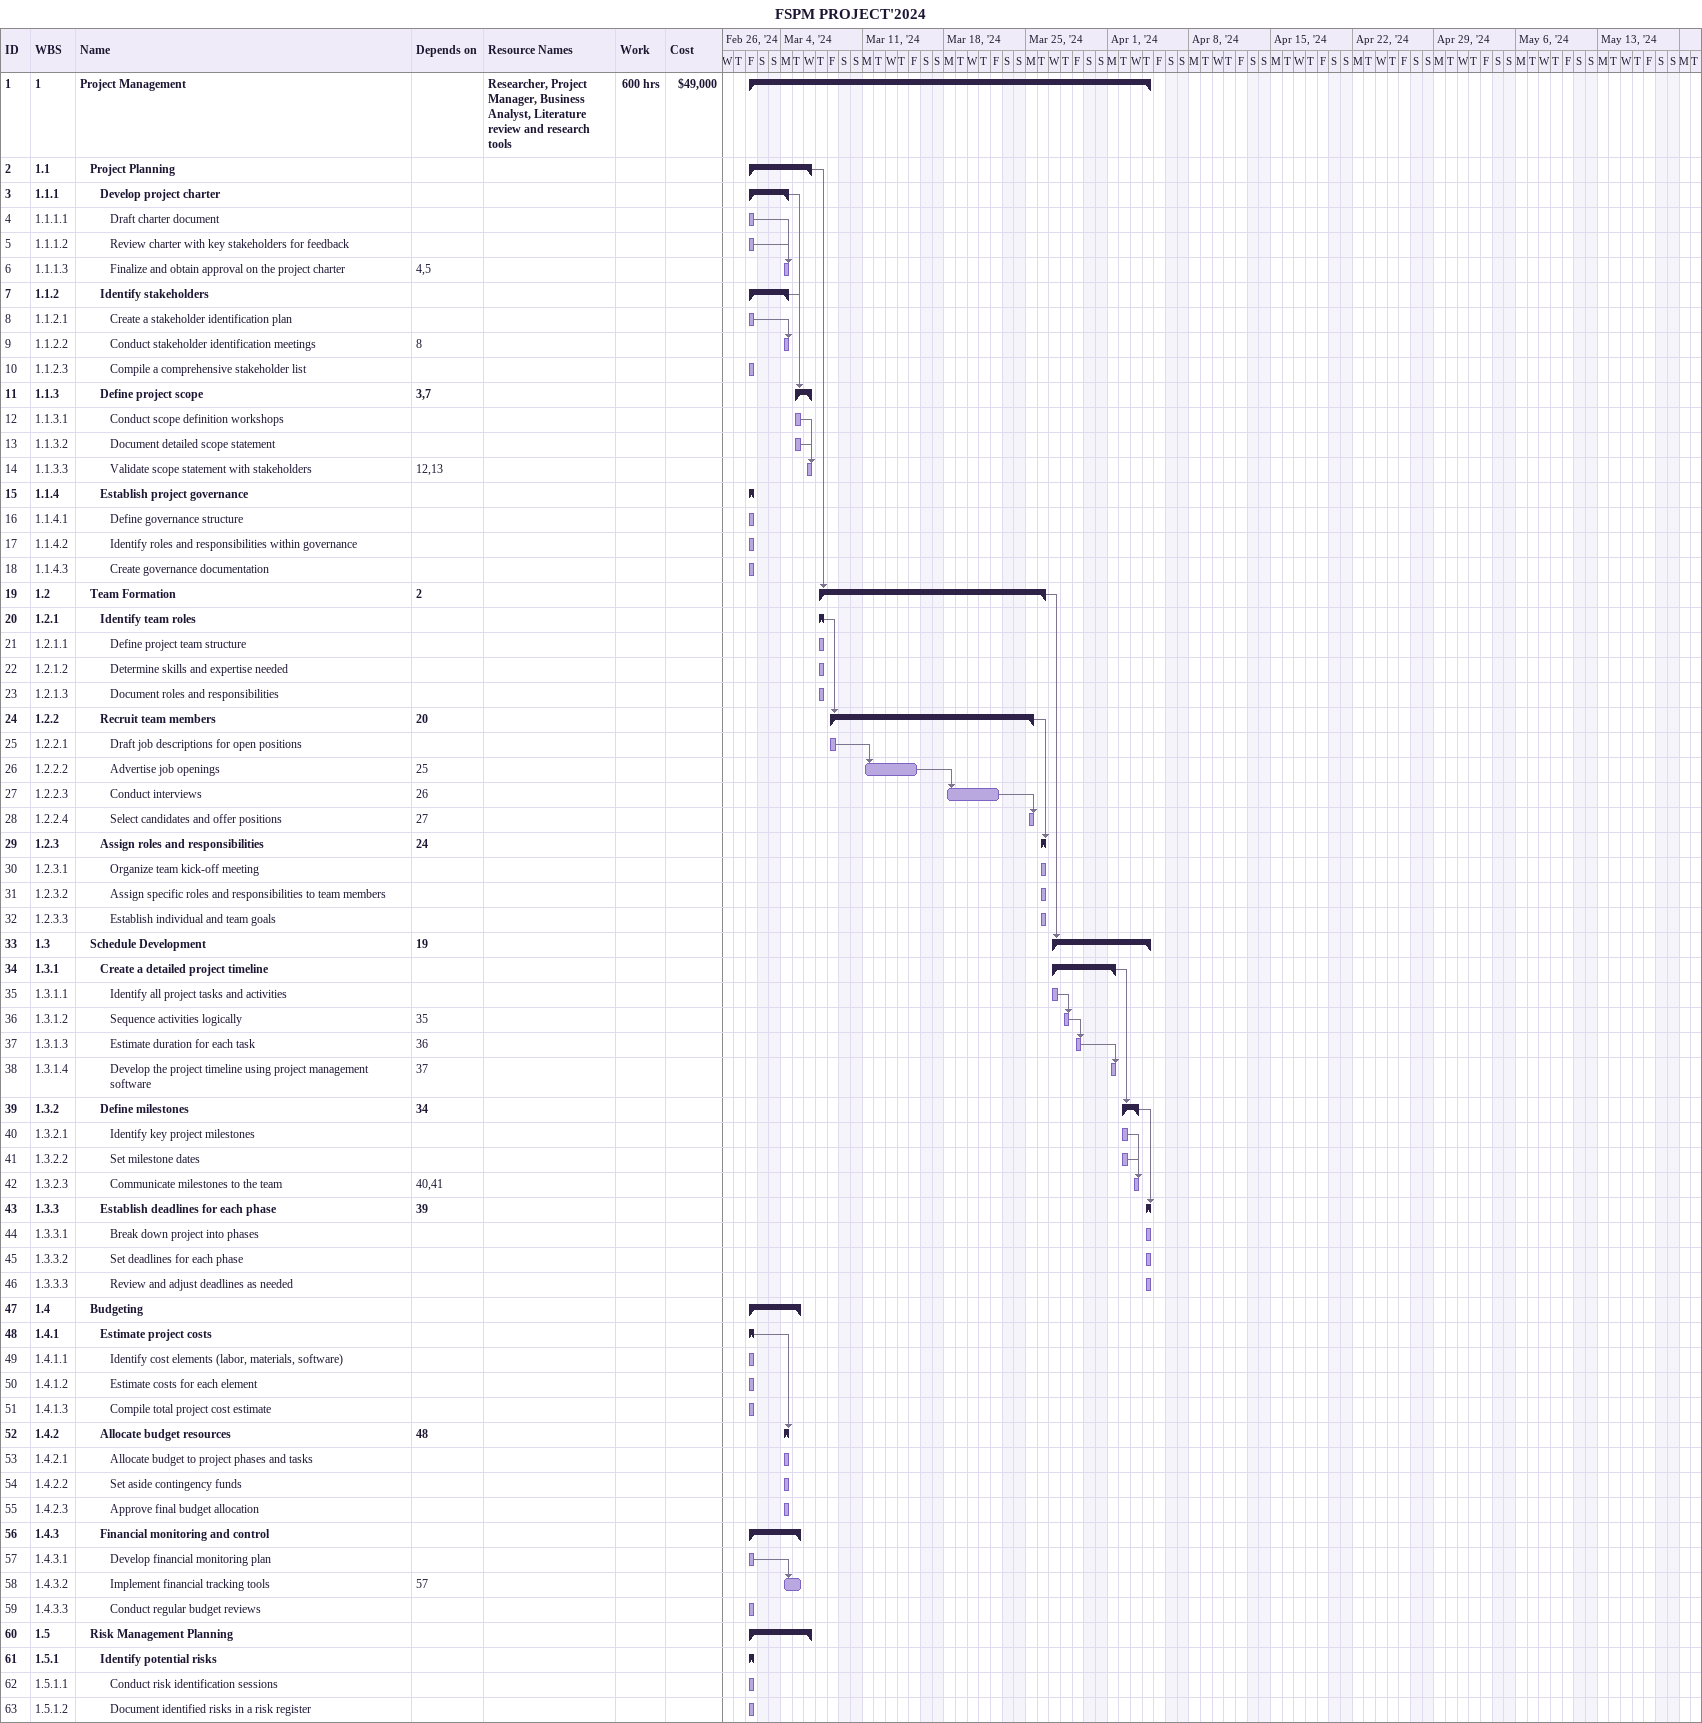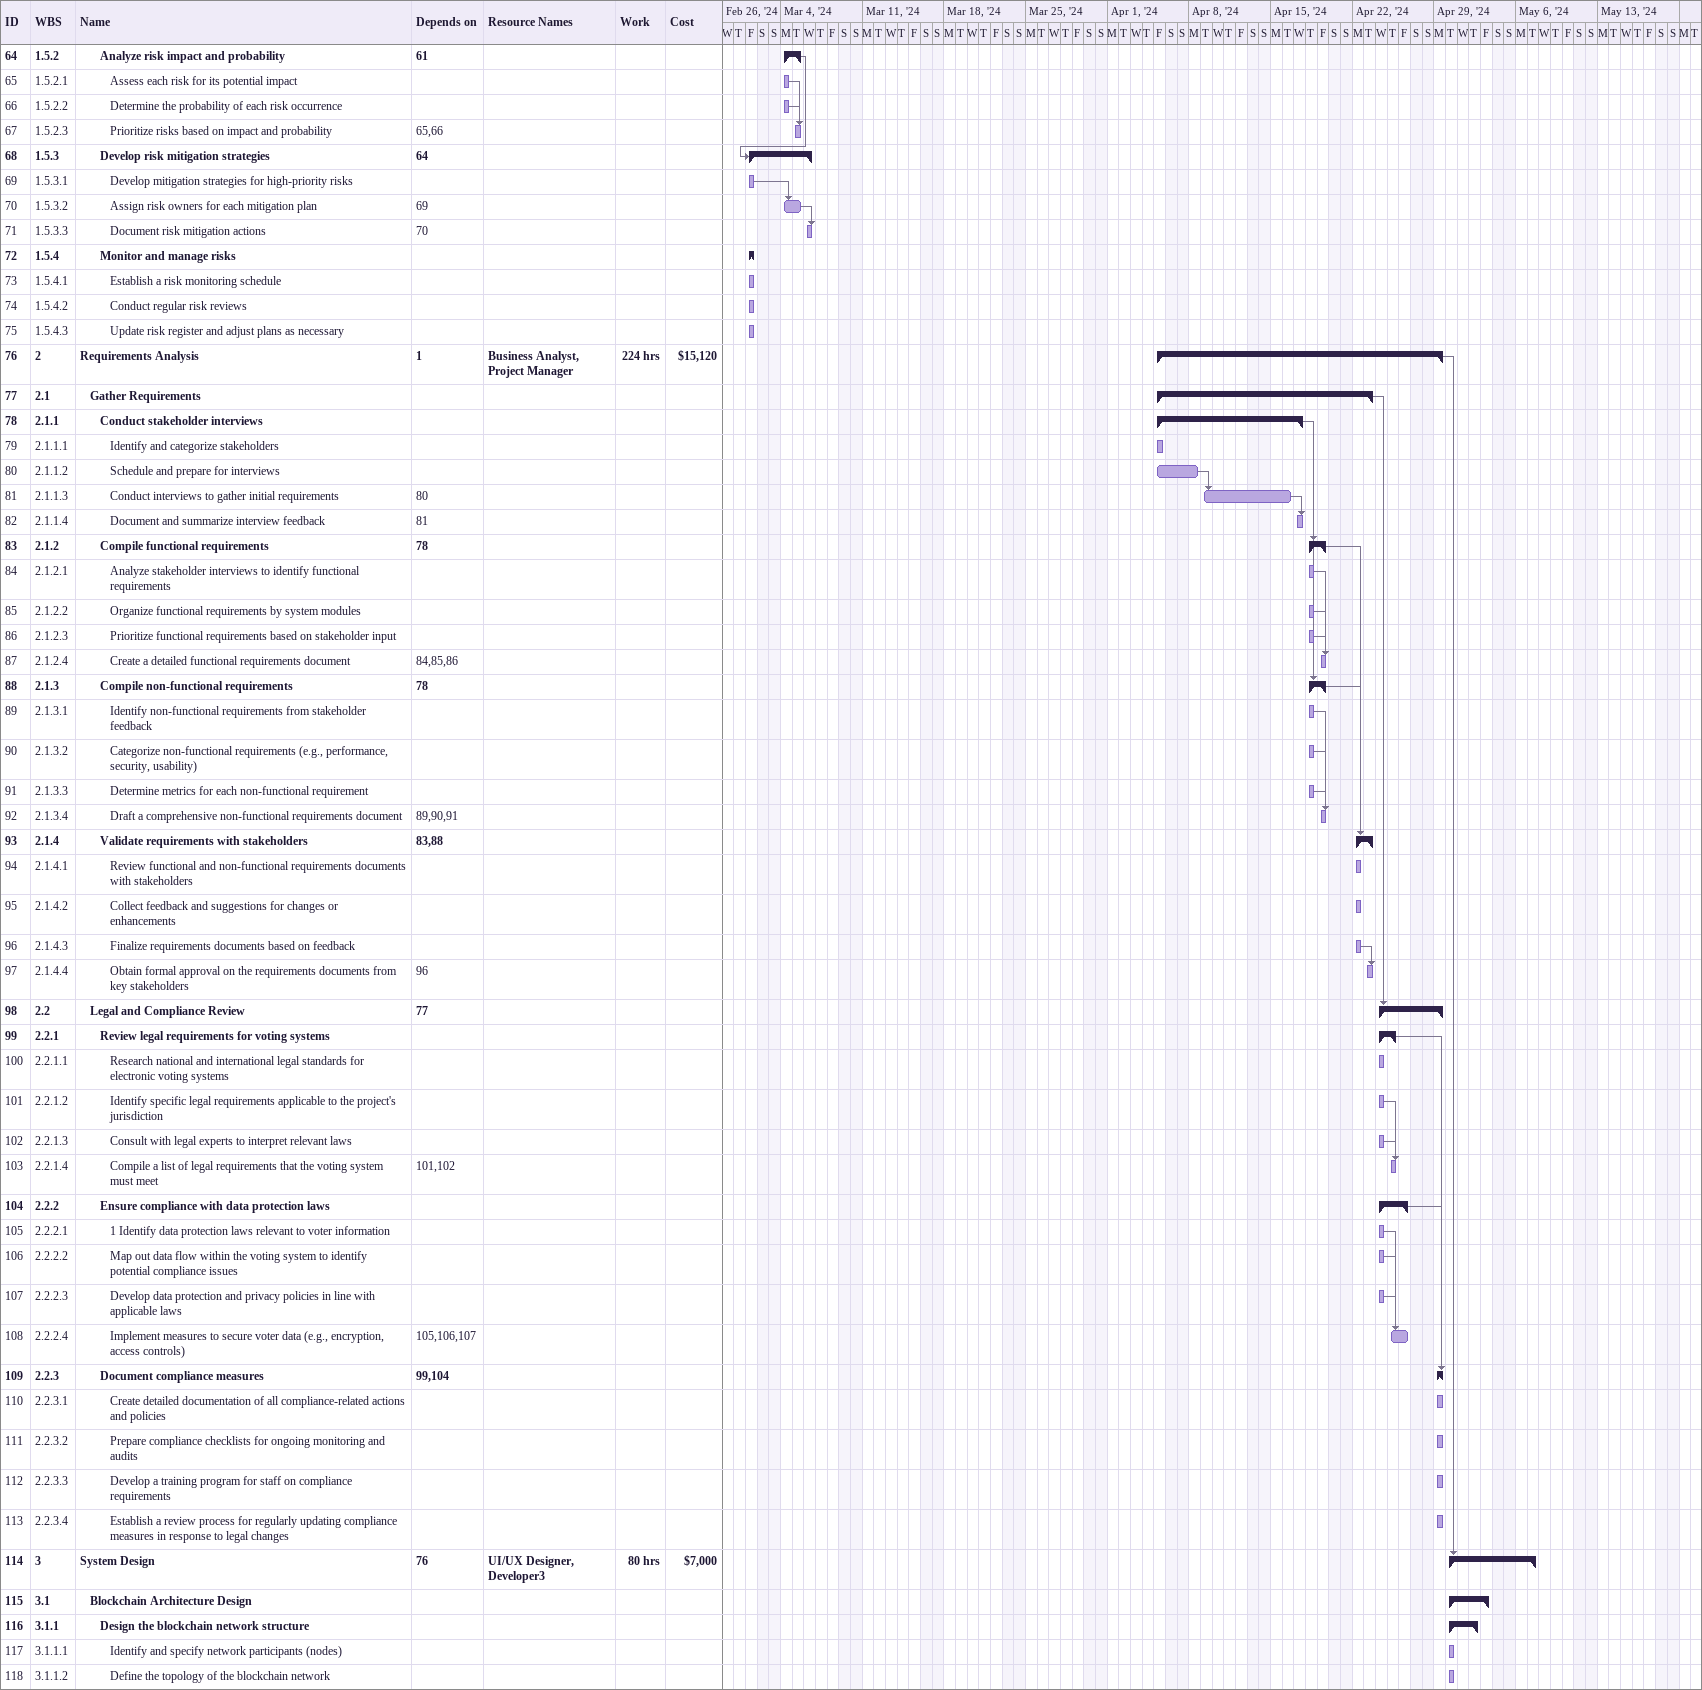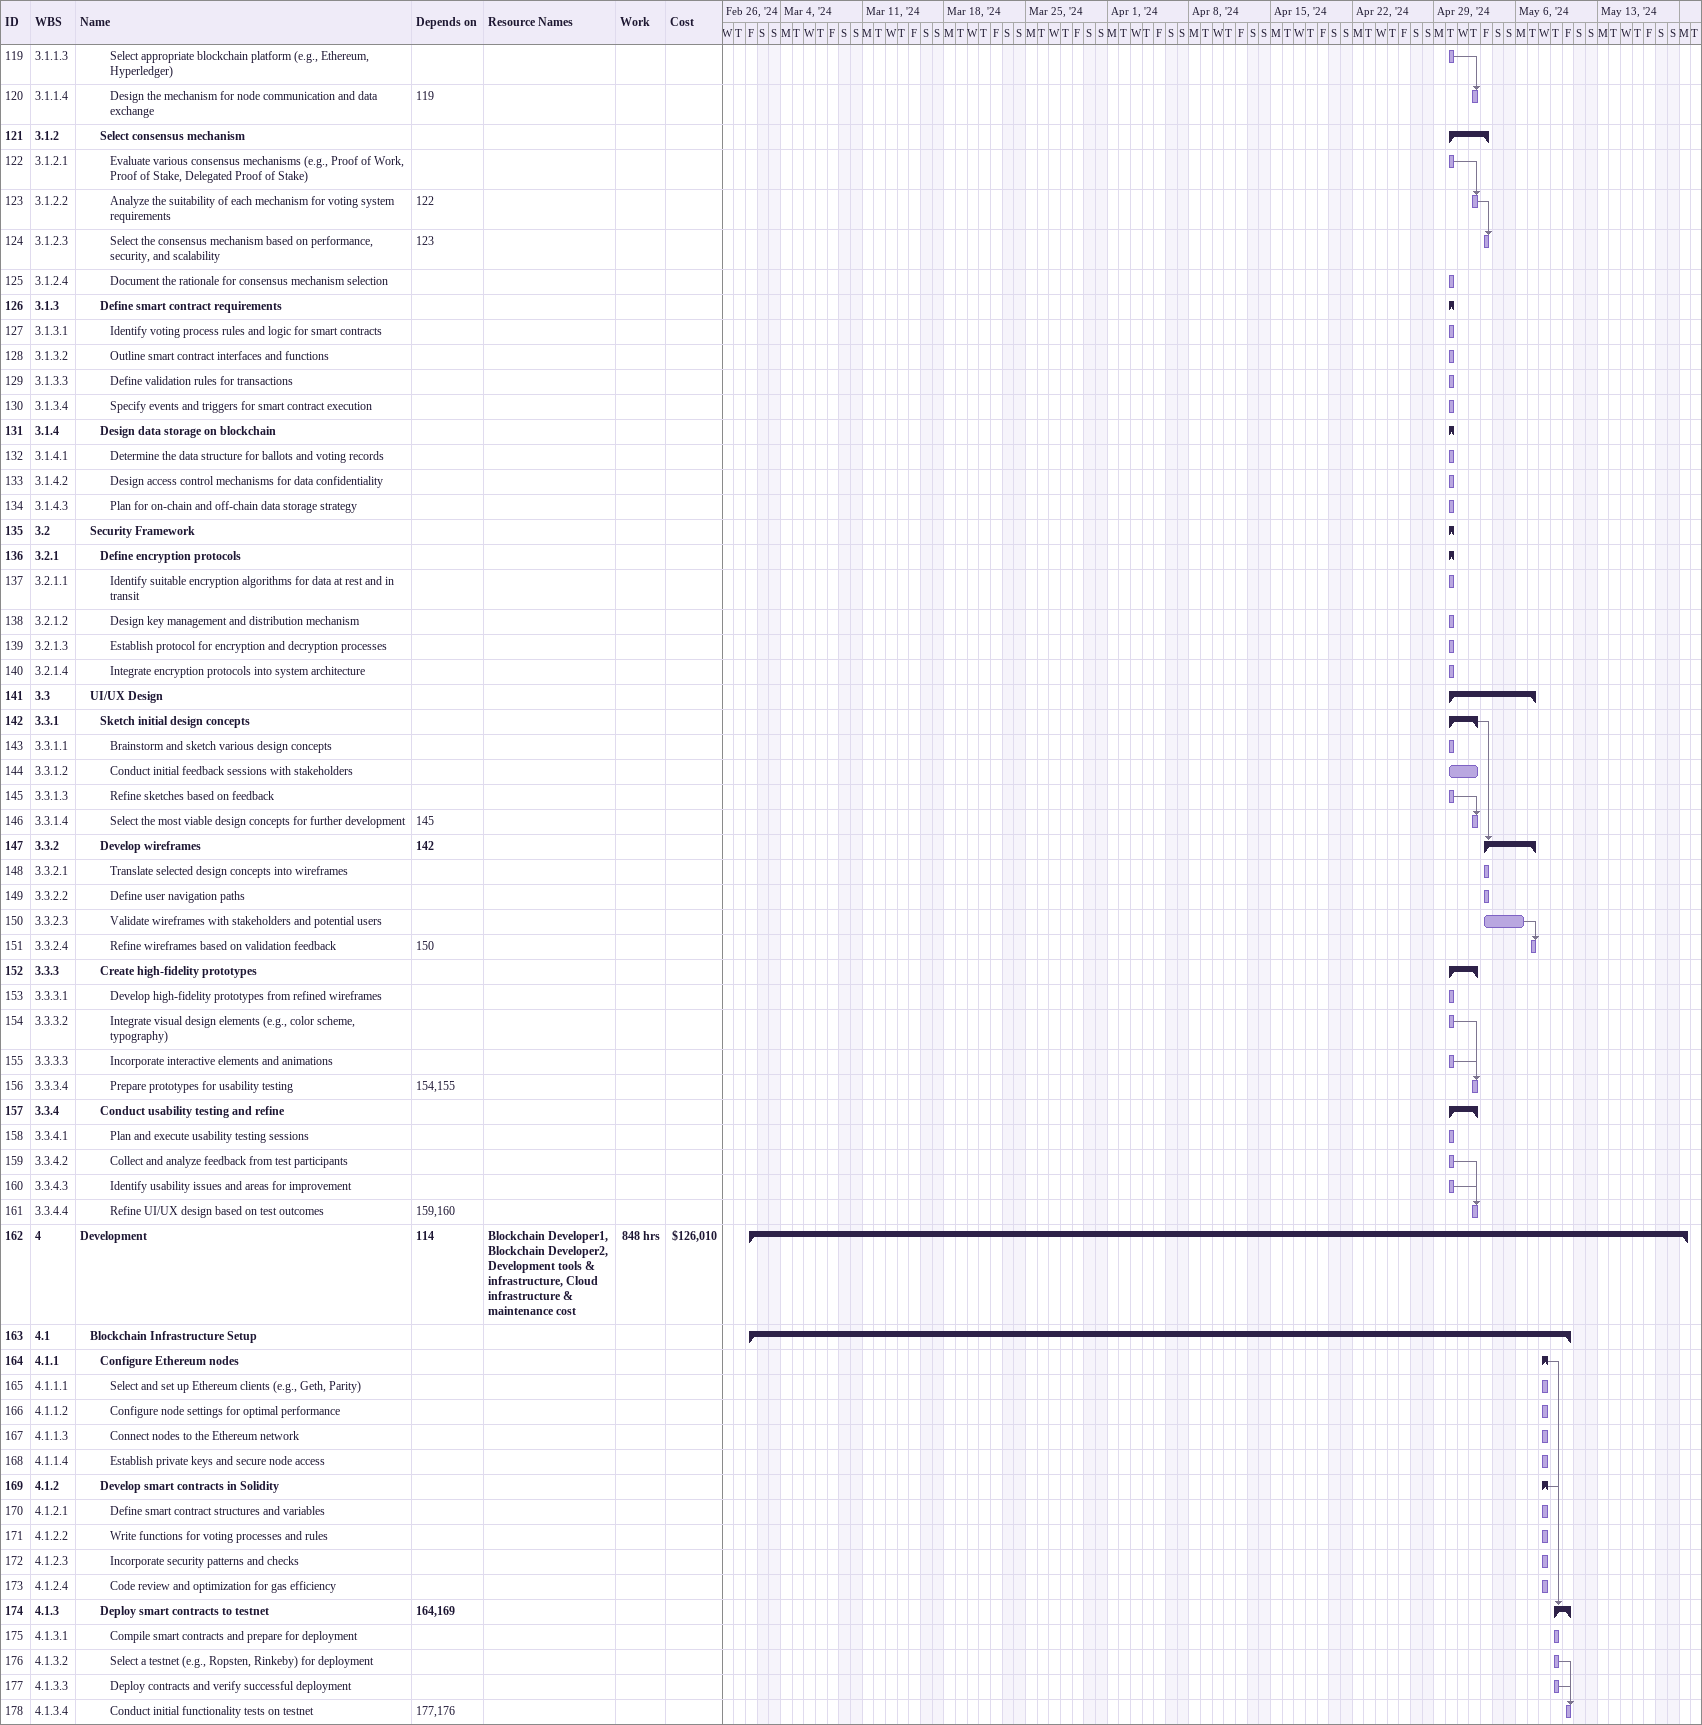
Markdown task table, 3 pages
FSPM PROJECT'2024

| ID | WBS | Task | Start | Finish | Predecessors | Resources | Work (h) | Cost ($) |
|---|---|---|---|---|---|---|---|---|
| 1 | 1 | **Project Management** | 2024-03-01 | 2024-04-04 |  | Researcher, Project Manager, Business Analyst, Literature review and research tools | 600 | 49000 |
| 2 | 1.1 | **Project Planning** | 2024-03-01 | 2024-03-06 |  |  |  |  |
| 3 | 1.1.1 | **Develop project charter** | 2024-03-01 | 2024-03-04 |  |  |  |  |
| 4 | 1.1.1.1 | Draft charter document | 2024-03-01 | 2024-03-01 |  |  |  |  |
| 5 | 1.1.1.2 | Review charter with key stakeholders for feedback | 2024-03-01 | 2024-03-01 |  |  |  |  |
| 6 | 1.1.1.3 | Finalize and obtain approval on the project charter | 2024-03-04 | 2024-03-04 | 4, 5 |  |  |  |
| 7 | 1.1.2 | **Identify stakeholders** | 2024-03-01 | 2024-03-04 |  |  |  |  |
| 8 | 1.1.2.1 | Create a stakeholder identification plan | 2024-03-01 | 2024-03-01 |  |  |  |  |
| 9 | 1.1.2.2 | Conduct stakeholder identification meetings | 2024-03-04 | 2024-03-04 | 8 |  |  |  |
| 10 | 1.1.2.3 | Compile a comprehensive stakeholder list | 2024-03-01 | 2024-03-01 |  |  |  |  |
| 11 | 1.1.3 | **Define project scope** | 2024-03-05 | 2024-03-06 | 3, 7 |  |  |  |
| 12 | 1.1.3.1 | Conduct scope definition workshops | 2024-03-05 | 2024-03-05 |  |  |  |  |
| 13 | 1.1.3.2 | Document detailed scope statement | 2024-03-05 | 2024-03-05 |  |  |  |  |
| 14 | 1.1.3.3 | Validate scope statement with stakeholders | 2024-03-06 | 2024-03-06 | 12, 13 |  |  |  |
| 15 | 1.1.4 | **Establish project governance** | 2024-03-01 | 2024-03-01 |  |  |  |  |
| 16 | 1.1.4.1 | Define governance structure | 2024-03-01 | 2024-03-01 |  |  |  |  |
| 17 | 1.1.4.2 | Identify roles and responsibilities within governance | 2024-03-01 | 2024-03-01 |  |  |  |  |
| 18 | 1.1.4.3 | Create governance documentation | 2024-03-01 | 2024-03-01 |  |  |  |  |
| 19 | 1.2 | **Team Formation** | 2024-03-07 | 2024-03-26 | 2 |  |  |  |
| 20 | 1.2.1 | **Identify team roles** | 2024-03-07 | 2024-03-07 |  |  |  |  |
| 21 | 1.2.1.1 | Define project team structure | 2024-03-07 | 2024-03-07 |  |  |  |  |
| 22 | 1.2.1.2 | Determine skills and expertise needed | 2024-03-07 | 2024-03-07 |  |  |  |  |
| 23 | 1.2.1.3 | Document roles and responsibilities | 2024-03-07 | 2024-03-07 |  |  |  |  |
| 24 | 1.2.2 | **Recruit team members** | 2024-03-08 | 2024-03-25 | 20 |  |  |  |
| 25 | 1.2.2.1 | Draft job descriptions for open positions | 2024-03-08 | 2024-03-08 |  |  |  |  |
| 26 | 1.2.2.2 | Advertise job openings | 2024-03-11 | 2024-03-15 | 25 |  |  |  |
| 27 | 1.2.2.3 | Conduct interviews | 2024-03-18 | 2024-03-22 | 26 |  |  |  |
| 28 | 1.2.2.4 | Select candidates and offer positions | 2024-03-25 | 2024-03-25 | 27 |  |  |  |
| 29 | 1.2.3 | **Assign roles and responsibilities** | 2024-03-26 | 2024-03-26 | 24 |  |  |  |
| 30 | 1.2.3.1 | Organize team kick-off meeting | 2024-03-26 | 2024-03-26 |  |  |  |  |
| 31 | 1.2.3.2 | Assign specific roles and responsibilities to team members | 2024-03-26 | 2024-03-26 |  |  |  |  |
| 32 | 1.2.3.3 | Establish individual and team goals | 2024-03-26 | 2024-03-26 |  |  |  |  |
| 33 | 1.3 | **Schedule Development** | 2024-03-27 | 2024-04-04 | 19 |  |  |  |
| 34 | 1.3.1 | **Create a detailed project timeline** | 2024-03-27 | 2024-04-01 |  |  |  |  |
| 35 | 1.3.1.1 | Identify all project tasks and activities | 2024-03-27 | 2024-03-27 |  |  |  |  |
| 36 | 1.3.1.2 | Sequence activities logically | 2024-03-28 | 2024-03-28 | 35 |  |  |  |
| 37 | 1.3.1.3 | Estimate duration for each task | 2024-03-29 | 2024-03-29 | 36 |  |  |  |
| 38 | 1.3.1.4 | Develop the project timeline using project management software | 2024-04-01 | 2024-04-01 | 37 |  |  |  |
| 39 | 1.3.2 | **Define milestones** | 2024-04-02 | 2024-04-03 | 34 |  |  |  |
| 40 | 1.3.2.1 | Identify key project milestones | 2024-04-02 | 2024-04-02 |  |  |  |  |
| 41 | 1.3.2.2 | Set milestone dates | 2024-04-02 | 2024-04-02 |  |  |  |  |
| 42 | 1.3.2.3 | Communicate milestones to the team | 2024-04-03 | 2024-04-03 | 40, 41 |  |  |  |
| 43 | 1.3.3 | **Establish deadlines for each phase** | 2024-04-04 | 2024-04-04 | 39 |  |  |  |
| 44 | 1.3.3.1 | Break down project into phases | 2024-04-04 | 2024-04-04 |  |  |  |  |
| 45 | 1.3.3.2 | Set deadlines for each phase | 2024-04-04 | 2024-04-04 |  |  |  |  |
| 46 | 1.3.3.3 | Review and adjust deadlines as needed | 2024-04-04 | 2024-04-04 |  |  |  |  |
| 47 | 1.4 | **Budgeting** | 2024-03-01 | 2024-03-05 |  |  |  |  |
| 48 | 1.4.1 | **Estimate project costs** | 2024-03-01 | 2024-03-01 |  |  |  |  |
| 49 | 1.4.1.1 | Identify cost elements (labor, materials, software) | 2024-03-01 | 2024-03-01 |  |  |  |  |
| 50 | 1.4.1.2 | Estimate costs for each element | 2024-03-01 | 2024-03-01 |  |  |  |  |
| 51 | 1.4.1.3 | Compile total project cost estimate | 2024-03-01 | 2024-03-01 |  |  |  |  |
| 52 | 1.4.2 | **Allocate budget resources** | 2024-03-04 | 2024-03-04 | 48 |  |  |  |
| 53 | 1.4.2.1 | Allocate budget to project phases and tasks | 2024-03-04 | 2024-03-04 |  |  |  |  |
| 54 | 1.4.2.2 | Set aside contingency funds | 2024-03-04 | 2024-03-04 |  |  |  |  |
| 55 | 1.4.2.3 | Approve final budget allocation | 2024-03-04 | 2024-03-04 |  |  |  |  |
| 56 | 1.4.3 | **Financial monitoring and control** | 2024-03-01 | 2024-03-05 |  |  |  |  |
| 57 | 1.4.3.1 | Develop financial monitoring plan | 2024-03-01 | 2024-03-01 |  |  |  |  |
| 58 | 1.4.3.2 | Implement financial tracking tools | 2024-03-04 | 2024-03-05 | 57 |  |  |  |
| 59 | 1.4.3.3 | Conduct regular budget reviews | 2024-03-01 | 2024-03-01 |  |  |  |  |
| 60 | 1.5 | **Risk Management Planning** | 2024-03-01 | 2024-03-06 |  |  |  |  |
| 61 | 1.5.1 | **Identify potential risks** | 2024-03-01 | 2024-03-01 |  |  |  |  |
| 62 | 1.5.1.1 | Conduct risk identification sessions | 2024-03-01 | 2024-03-01 |  |  |  |  |
| 63 | 1.5.1.2 | Document identified risks in a risk register | 2024-03-01 | 2024-03-01 |  |  |  |  |
| 64 | 1.5.2 | **Analyze risk impact and probability** | 2024-03-04 | 2024-03-05 | 61 |  |  |  |
| 65 | 1.5.2.1 | Assess each risk for its potential impact | 2024-03-04 | 2024-03-04 |  |  |  |  |
| 66 | 1.5.2.2 | Determine the probability of each risk occurrence | 2024-03-04 | 2024-03-04 |  |  |  |  |
| 67 | 1.5.2.3 | Prioritize risks based on impact and probability | 2024-03-05 | 2024-03-05 | 65, 66 |  |  |  |
| 68 | 1.5.3 | **Develop risk mitigation strategies** | 2024-03-01 | 2024-03-06 | 64 |  |  |  |
| 69 | 1.5.3.1 | Develop mitigation strategies for high-priority risks | 2024-03-01 | 2024-03-01 |  |  |  |  |
| 70 | 1.5.3.2 | Assign risk owners for each mitigation plan | 2024-03-04 | 2024-03-05 | 69 |  |  |  |
| 71 | 1.5.3.3 | Document risk mitigation actions | 2024-03-06 | 2024-03-06 | 70 |  |  |  |
| 72 | 1.5.4 | **Monitor and manage risks** | 2024-03-01 | 2024-03-01 |  |  |  |  |
| 73 | 1.5.4.1 | Establish a risk monitoring schedule | 2024-03-01 | 2024-03-01 |  |  |  |  |
| 74 | 1.5.4.2 | Conduct regular risk reviews | 2024-03-01 | 2024-03-01 |  |  |  |  |
| 75 | 1.5.4.3 | Update risk register and adjust plans as necessary | 2024-03-01 | 2024-03-01 |  |  |  |  |
| 76 | 2 | **Requirements Analysis** | 2024-04-05 | 2024-04-29 | 1 | Business Analyst, Project Manager | 224 | 15120 |
| 77 | 2.1 | **Gather Requirements** | 2024-04-05 | 2024-04-23 |  |  |  |  |
| 78 | 2.1.1 | **Conduct stakeholder interviews** | 2024-04-05 | 2024-04-17 |  |  |  |  |
| 79 | 2.1.1.1 | Identify and categorize stakeholders | 2024-04-05 | 2024-04-05 |  |  |  |  |
| 80 | 2.1.1.2 | Schedule and prepare for interviews | 2024-04-05 | 2024-04-08 |  |  |  |  |
| 81 | 2.1.1.3 | Conduct interviews to gather initial requirements | 2024-04-09 | 2024-04-16 | 80 |  |  |  |
| 82 | 2.1.1.4 | Document and summarize interview feedback | 2024-04-17 | 2024-04-17 | 81 |  |  |  |
| 83 | 2.1.2 | **Compile functional requirements** | 2024-04-18 | 2024-04-19 | 78 |  |  |  |
| 84 | 2.1.2.1 | Analyze stakeholder interviews to identify functional requirements | 2024-04-18 | 2024-04-18 |  |  |  |  |
| 85 | 2.1.2.2 | Organize functional requirements by system modules | 2024-04-18 | 2024-04-18 |  |  |  |  |
| 86 | 2.1.2.3 | Prioritize functional requirements based on stakeholder input | 2024-04-18 | 2024-04-18 |  |  |  |  |
| 87 | 2.1.2.4 | Create a detailed functional requirements document | 2024-04-19 | 2024-04-19 | 84, 85, 86 |  |  |  |
| 88 | 2.1.3 | **Compile non-functional requirements** | 2024-04-18 | 2024-04-19 | 78 |  |  |  |
| 89 | 2.1.3.1 | Identify non-functional requirements from stakeholder feedback | 2024-04-18 | 2024-04-18 |  |  |  |  |
| 90 | 2.1.3.2 | Categorize non-functional requirements (e.g., performance, security, usability) | 2024-04-18 | 2024-04-18 |  |  |  |  |
| 91 | 2.1.3.3 | Determine metrics for each non-functional requirement | 2024-04-18 | 2024-04-18 |  |  |  |  |
| 92 | 2.1.3.4 | Draft a comprehensive non-functional requirements document | 2024-04-19 | 2024-04-19 | 89, 90, 91 |  |  |  |
| 93 | 2.1.4 | **Validate requirements with stakeholders** | 2024-04-22 | 2024-04-23 | 83, 88 |  |  |  |
| 94 | 2.1.4.1 | Review functional and non-functional requirements documents with stakeholders | 2024-04-22 | 2024-04-22 |  |  |  |  |
| 95 | 2.1.4.2 | Collect feedback and suggestions for changes or enhancements | 2024-04-22 | 2024-04-22 |  |  |  |  |
| 96 | 2.1.4.3 | Finalize requirements documents based on feedback | 2024-04-22 | 2024-04-22 |  |  |  |  |
| 97 | 2.1.4.4 | Obtain formal approval on the requirements documents from key stakeholders | 2024-04-23 | 2024-04-23 | 96 |  |  |  |
| 98 | 2.2 | **Legal and Compliance Review** | 2024-04-24 | 2024-04-29 | 77 |  |  |  |
| 99 | 2.2.1 | **Review legal requirements for voting systems** | 2024-04-24 | 2024-04-25 |  |  |  |  |
| 100 | 2.2.1.1 | Research national and international legal standards for electronic voting systems | 2024-04-24 | 2024-04-24 |  |  |  |  |
| 101 | 2.2.1.2 | Identify specific legal requirements applicable to the project's jurisdiction | 2024-04-24 | 2024-04-24 |  |  |  |  |
| 102 | 2.2.1.3 | Consult with legal experts to interpret relevant laws | 2024-04-24 | 2024-04-24 |  |  |  |  |
| 103 | 2.2.1.4 | Compile a list of legal requirements that the voting system must meet | 2024-04-25 | 2024-04-25 | 101, 102 |  |  |  |
| 104 | 2.2.2 | **Ensure compliance with data protection laws** | 2024-04-24 | 2024-04-26 |  |  |  |  |
| 105 | 2.2.2.1 | 1 Identify data protection laws relevant to voter information | 2024-04-24 | 2024-04-24 |  |  |  |  |
| 106 | 2.2.2.2 | Map out data flow within the voting system to identify potential compliance issues | 2024-04-24 | 2024-04-24 |  |  |  |  |
| 107 | 2.2.2.3 | Develop data protection and privacy policies in line with applicable laws | 2024-04-24 | 2024-04-24 |  |  |  |  |
| 108 | 2.2.2.4 | Implement measures to secure voter data (e.g., encryption, access controls) | 2024-04-25 | 2024-04-26 | 105, 106, 107 |  |  |  |
| 109 | 2.2.3 | **Document compliance measures** | 2024-04-29 | 2024-04-29 | 99, 104 |  |  |  |
| 110 | 2.2.3.1 | Create detailed documentation of all compliance-related actions and policies | 2024-04-29 | 2024-04-29 |  |  |  |  |
| 111 | 2.2.3.2 | Prepare compliance checklists for ongoing monitoring and audits | 2024-04-29 | 2024-04-29 |  |  |  |  |
| 112 | 2.2.3.3 | Develop a training program for staff on compliance requirements | 2024-04-29 | 2024-04-29 |  |  |  |  |
| 113 | 2.2.3.4 | Establish a review process for regularly updating compliance measures in response to legal changes | 2024-04-29 | 2024-04-29 |  |  |  |  |
| 114 | 3 | **System Design** | 2024-04-30 | 2024-05-07 | 76 | UI/UX Designer, Developer3 | 80 | 7000 |
| 115 | 3.1 | **Blockchain Architecture Design** | 2024-04-30 | 2024-05-03 |  |  |  |  |
| 116 | 3.1.1 | **Design the blockchain network structure** | 2024-04-30 | 2024-05-02 |  |  |  |  |
| 117 | 3.1.1.1 | Identify and specify network participants (nodes) | 2024-04-30 | 2024-04-30 |  |  |  |  |
| 118 | 3.1.1.2 | Define the topology of the blockchain network | 2024-04-30 | 2024-04-30 |  |  |  |  |
| 119 | 3.1.1.3 | Select appropriate blockchain platform (e.g., Ethereum, Hyperledger) | 2024-04-30 | 2024-04-30 |  |  |  |  |
| 120 | 3.1.1.4 | Design the mechanism for node communication and data exchange | 2024-05-02 | 2024-05-02 | 119 |  |  |  |
| 121 | 3.1.2 | **Select consensus mechanism** | 2024-04-30 | 2024-05-03 |  |  |  |  |
| 122 | 3.1.2.1 | Evaluate various consensus mechanisms (e.g., Proof of Work, Proof of Stake, Delegated Proof of Stake) | 2024-04-30 | 2024-04-30 |  |  |  |  |
| 123 | 3.1.2.2 | Analyze the suitability of each mechanism for voting system requirements | 2024-05-02 | 2024-05-02 | 122 |  |  |  |
| 124 | 3.1.2.3 | Select the consensus mechanism based on performance, security, and scalability | 2024-05-03 | 2024-05-03 | 123 |  |  |  |
| 125 | 3.1.2.4 | Document the rationale for consensus mechanism selection | 2024-04-30 | 2024-04-30 |  |  |  |  |
| 126 | 3.1.3 | **Define smart contract requirements** | 2024-04-30 | 2024-04-30 |  |  |  |  |
| 127 | 3.1.3.1 | Identify voting process rules and logic for smart contracts | 2024-04-30 | 2024-04-30 |  |  |  |  |
| 128 | 3.1.3.2 | Outline smart contract interfaces and functions | 2024-04-30 | 2024-04-30 |  |  |  |  |
| 129 | 3.1.3.3 | Define validation rules for transactions | 2024-04-30 | 2024-04-30 |  |  |  |  |
| 130 | 3.1.3.4 | Specify events and triggers for smart contract execution | 2024-04-30 | 2024-04-30 |  |  |  |  |
| 131 | 3.1.4 | **Design data storage on blockchain** | 2024-04-30 | 2024-04-30 |  |  |  |  |
| 132 | 3.1.4.1 | Determine the data structure for ballots and voting records | 2024-04-30 | 2024-04-30 |  |  |  |  |
| 133 | 3.1.4.2 | Design access control mechanisms for data confidentiality | 2024-04-30 | 2024-04-30 |  |  |  |  |
| 134 | 3.1.4.3 | Plan for on-chain and off-chain data storage strategy | 2024-04-30 | 2024-04-30 |  |  |  |  |
| 135 | 3.2 | **Security Framework** | 2024-04-30 | 2024-04-30 |  |  |  |  |
| 136 | 3.2.1 | **Define encryption protocols** | 2024-04-30 | 2024-04-30 |  |  |  |  |
| 137 | 3.2.1.1 | Identify suitable encryption algorithms for data at rest and in transit | 2024-04-30 | 2024-04-30 |  |  |  |  |
| 138 | 3.2.1.2 | Design key management and distribution mechanism | 2024-04-30 | 2024-04-30 |  |  |  |  |
| 139 | 3.2.1.3 | Establish protocol for encryption and decryption processes | 2024-04-30 | 2024-04-30 |  |  |  |  |
| 140 | 3.2.1.4 | Integrate encryption protocols into system architecture | 2024-04-30 | 2024-04-30 |  |  |  |  |
| 141 | 3.3 | **UI/UX Design** | 2024-04-30 | 2024-05-07 |  |  |  |  |
| 142 | 3.3.1 | **Sketch initial design concepts** | 2024-04-30 | 2024-05-02 |  |  |  |  |
| 143 | 3.3.1.1 | Brainstorm and sketch various design concepts | 2024-04-30 | 2024-04-30 |  |  |  |  |
| 144 | 3.3.1.2 | Conduct initial feedback sessions with stakeholders | 2024-04-30 | 2024-05-02 |  |  |  |  |
| 145 | 3.3.1.3 | Refine sketches based on feedback | 2024-04-30 | 2024-04-30 |  |  |  |  |
| 146 | 3.3.1.4 | Select the most viable design concepts for further development | 2024-05-02 | 2024-05-02 | 145 |  |  |  |
| 147 | 3.3.2 | **Develop wireframes** | 2024-05-03 | 2024-05-07 | 142 |  |  |  |
| 148 | 3.3.2.1 | Translate selected design concepts into wireframes | 2024-05-03 | 2024-05-03 |  |  |  |  |
| 149 | 3.3.2.2 | Define user navigation paths | 2024-05-03 | 2024-05-03 |  |  |  |  |
| 150 | 3.3.2.3 | Validate wireframes with stakeholders and potential users | 2024-05-03 | 2024-05-06 |  |  |  |  |
| 151 | 3.3.2.4 | Refine wireframes based on validation feedback | 2024-05-07 | 2024-05-07 | 150 |  |  |  |
| 152 | 3.3.3 | **Create high-fidelity prototypes** | 2024-04-30 | 2024-05-02 |  |  |  |  |
| 153 | 3.3.3.1 | Develop high-fidelity prototypes from refined wireframes | 2024-04-30 | 2024-04-30 |  |  |  |  |
| 154 | 3.3.3.2 | Integrate visual design elements (e.g., color scheme, typography) | 2024-04-30 | 2024-04-30 |  |  |  |  |
| 155 | 3.3.3.3 | Incorporate interactive elements and animations | 2024-04-30 | 2024-04-30 |  |  |  |  |
| 156 | 3.3.3.4 | Prepare prototypes for usability testing | 2024-05-02 | 2024-05-02 | 154, 155 |  |  |  |
| 157 | 3.3.4 | **Conduct usability testing and refine** | 2024-04-30 | 2024-05-02 |  |  |  |  |
| 158 | 3.3.4.1 | Plan and execute usability testing sessions | 2024-04-30 | 2024-04-30 |  |  |  |  |
| 159 | 3.3.4.2 | Collect and analyze feedback from test participants | 2024-04-30 | 2024-04-30 |  |  |  |  |
| 160 | 3.3.4.3 | Identify usability issues and areas for improvement | 2024-04-30 | 2024-04-30 |  |  |  |  |
| 161 | 3.3.4.4 | Refine UI/UX design based on test outcomes | 2024-05-02 | 2024-05-02 | 159, 160 |  |  |  |
| 162 | 4 | **Development** | 2024-03-01 | 2024-05-20 | 114 | Blockchain Developer1, Blockchain Developer2, Development tools & infrastructure, Cloud infrastructure & maintenance cost | 848 | 126010 |
| 163 | 4.1 | **Blockchain Infrastructure Setup** | 2024-03-01 | 2024-05-10 |  |  |  |  |
| 164 | 4.1.1 | **Configure Ethereum nodes** | 2024-05-08 | 2024-05-08 |  |  |  |  |
| 165 | 4.1.1.1 | Select and set up Ethereum clients (e.g., Geth, Parity) | 2024-05-08 | 2024-05-08 |  |  |  |  |
| 166 | 4.1.1.2 | Configure node settings for optimal performance | 2024-05-08 | 2024-05-08 |  |  |  |  |
| 167 | 4.1.1.3 | Connect nodes to the Ethereum network | 2024-05-08 | 2024-05-08 |  |  |  |  |
| 168 | 4.1.1.4 | Establish private keys and secure node access | 2024-05-08 | 2024-05-08 |  |  |  |  |
| 169 | 4.1.2 | **Develop smart contracts in Solidity** | 2024-05-08 | 2024-05-08 |  |  |  |  |
| 170 | 4.1.2.1 | Define smart contract structures and variables | 2024-05-08 | 2024-05-08 |  |  |  |  |
| 171 | 4.1.2.2 | Write functions for voting processes and rules | 2024-05-08 | 2024-05-08 |  |  |  |  |
| 172 | 4.1.2.3 | Incorporate security patterns and checks | 2024-05-08 | 2024-05-08 |  |  |  |  |
| 173 | 4.1.2.4 | Code review and optimization for gas efficiency | 2024-05-08 | 2024-05-08 |  |  |  |  |
| 174 | 4.1.3 | **Deploy smart contracts to testnet** | 2024-05-09 | 2024-05-10 | 164, 169 |  |  |  |
| 175 | 4.1.3.1 | Compile smart contracts and prepare for deployment | 2024-05-09 | 2024-05-09 |  |  |  |  |
| 176 | 4.1.3.2 | Select a testnet (e.g., Ropsten, Rinkeby) for deployment | 2024-05-09 | 2024-05-09 |  |  |  |  |
| 177 | 4.1.3.3 | Deploy contracts and verify successful deployment | 2024-05-09 | 2024-05-09 |  |  |  |  |
| 178 | 4.1.3.4 | Conduct initial functionality tests on testnet | 2024-05-10 | 2024-05-10 | 177, 176 |  |  |  |
